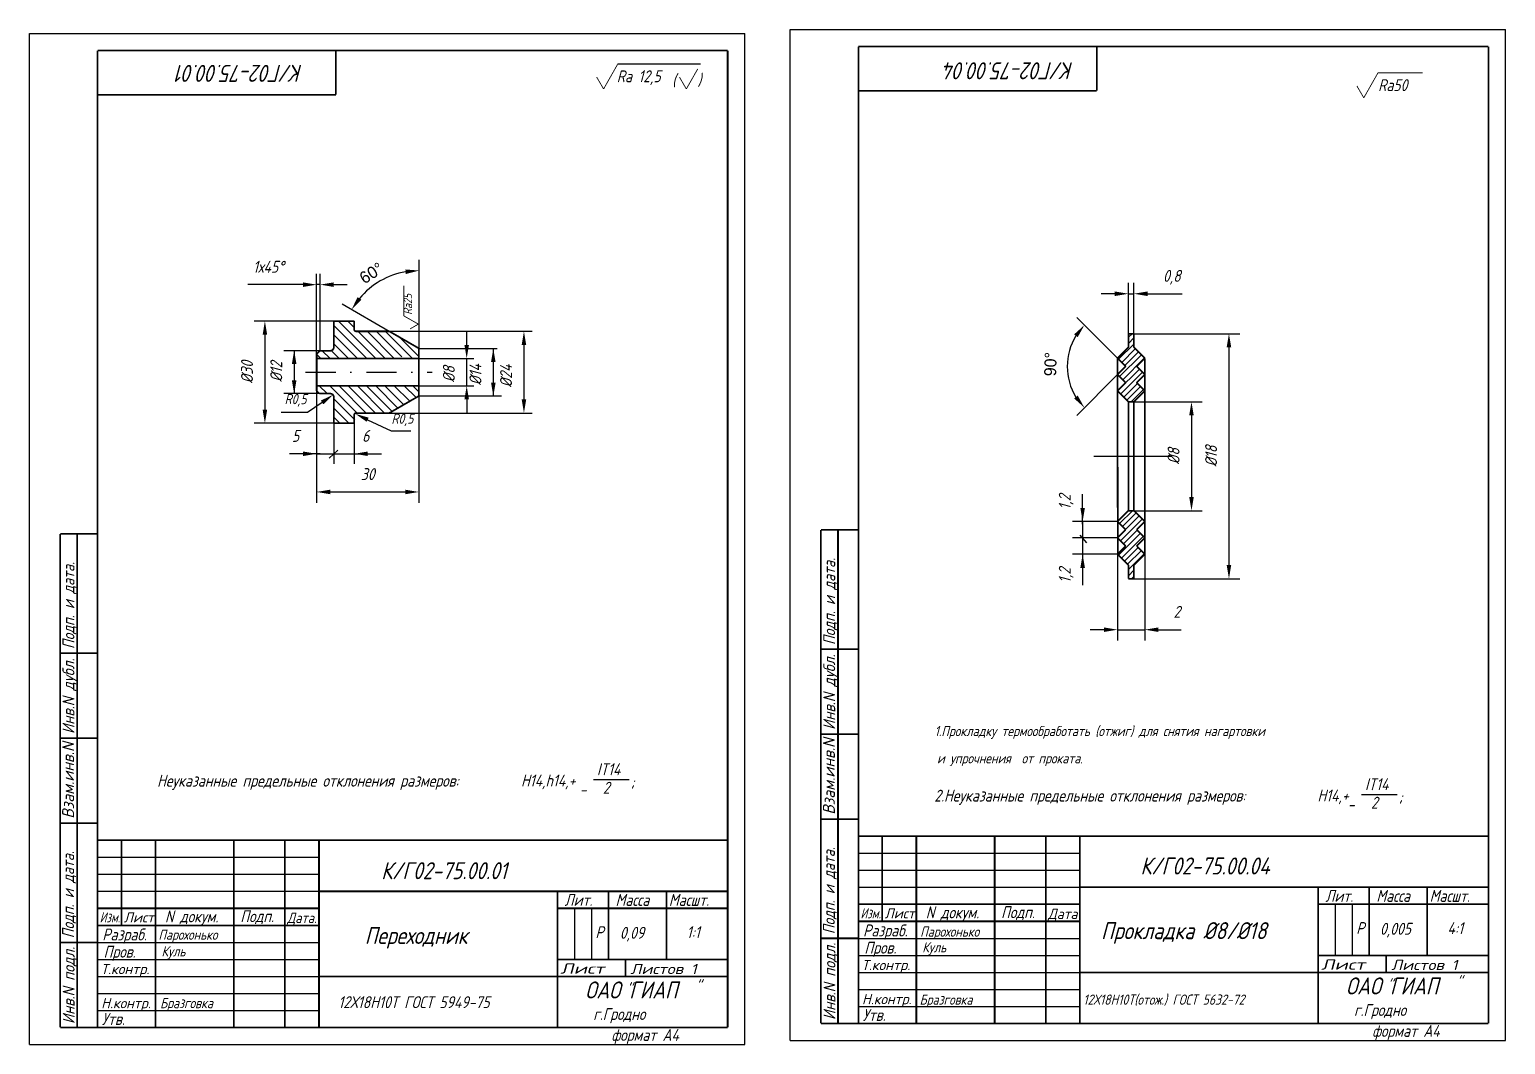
# Model space of a CAD drawing. Extents: x 10 to 1729, y 103 to 523.
# Drawn here: x 849.6 to 1283, y 103.1 to 401.3 of the extents above; entities that cross this region are included whole.
import ezdxf
from ezdxf.enums import TextEntityAlignment as Align

# ---------------------------------------------------------------- set-up
doc = ezdxf.new("R2010")
doc.units = 0
doc.header["$LTSCALE"] = 0.7
doc.header["$MEASUREMENT"] = 0
doc.linetypes.add('DASHDOT', pattern=[25.4, 12.7, -6.35, 0, -6.35])
doc.layers.get('0').update_dxf_attribs({"linetype": 'CONTINUOUS'})
doc.layers.get('DEFPOINTS').update_dxf_attribs({"linetype": 'CONTINUOUS'})
doc.styles.add('ROMANC', font='romanc', dxfattribs={"width": 0.8, "oblique": 15, "height": 3.5})
doc.dimstyles.get("Standard").update_dxf_attribs({"dimtxt": 0.18, "dimasz": 0.18, "dimexe": 0.18, "dimexo": 0.0625, "dimgap": 0.09, "dimtad": 0, "dimtih": 1, "dimtoh": 1, "dimdec": 4, "dimzin": 0, "dimtxsty": 'STANDARD', "dimcen": 0.09, "dimazin": 3, "dimtfac": 1, "dimtdec": 4, "dimtofl": 0, "dimtmove": 0, "dimatfit": 3, "dimtolj": 1, "dimtzin": 0})

# ---------------------------------------------------------------- blocks, each defined once
blk = doc.blocks.new('*D5')
at = {"color": 0, "linetype": 'BYBLOCK'}
for p, q in [((1210.59, 1682.61), (1198.37, 1682.61)), ((1214.59, 1682.61), (1210.59, 1682.61)), ((1218.59, 1662.19), (1218.59, 1685.79)), ((1219.59, 1682.61), (1218.59, 1682.61)), ((1219.59, 1663.19), (1219.59, 1685.79)), ((1223.59, 1682.61), (1227.59, 1682.61))]:
    blk.add_line(p, q, dxfattribs=at)
for points in [[(1214.59, 1683.27), (1214.59, 1681.94), (1218.59, 1682.61)], [(1223.59, 1683.27), (1223.59, 1681.94), (1219.59, 1682.61)]]:
    blk.add_solid(points, dxfattribs=at)
at = {"layer": 'DEFPOINTS', "color": 0, "linetype": 'BYBLOCK'}
for p in [(1218.59, 1682.61), (1218.59, 1662.19), (1219.59, 1663.19)]:
    blk.add_point(p, dxfattribs=at)
at = {"color": 0, "linetype": 'BYBLOCK', "style": 'ROMANC', "oblique": 15, "width": 0.8}
blk.add_text('1х45%%D', height=3.5, dxfattribs=at).set_placement((1204.43, 1686.11), align=Align.CENTER)
blk = doc.blocks.new('*D4')
at = {"color": 0, "linetype": 'BYBLOCK'}
for p, q in [((1223.62, 1671.89), (1200.21, 1671.89)), ((1203.39, 1667.89), (1203.39, 1645.89)), ((1223.62, 1641.89), (1200.21, 1641.89))]:
    blk.add_line(p, q, dxfattribs=at)
for points in [[(1202.73, 1667.89), (1204.06, 1667.89), (1203.39, 1671.89)], [(1202.73, 1645.89), (1204.06, 1645.89), (1203.39, 1641.89)]]:
    blk.add_solid(points, dxfattribs=at)
at = {"layer": 'DEFPOINTS', "color": 0, "linetype": 'BYBLOCK'}
for p in [(1223.62, 1671.89), (1203.39, 1641.89), (1223.62, 1641.89)]:
    blk.add_point(p, dxfattribs=at)
at = {"color": 0, "linetype": 'BYBLOCK', "style": 'ROMANC', "oblique": 15, "width": 0.8}
blk.add_text('%%C30', height=3.5, rotation=90, dxfattribs=at).set_placement((1199.89, 1656.89), align=Align.CENTER)
blk = doc.blocks.new('*D6')
at = {"color": 0, "linetype": 'BYBLOCK'}
for p, q in [((1218.59, 1651.34), (1218.59, 1618.52)), ((1248.59, 1649.89), (1248.59, 1618.52)), ((1222.59, 1621.7), (1244.59, 1621.7))]:
    blk.add_line(p, q, dxfattribs=at)
for points in [[(1222.59, 1622.37), (1222.59, 1621.04), (1218.59, 1621.7)], [(1244.59, 1622.37), (1244.59, 1621.04), (1248.59, 1621.7)]]:
    blk.add_solid(points, dxfattribs=at)
at = {"layer": 'DEFPOINTS', "color": 0, "linetype": 'BYBLOCK'}
for p in [(1218.59, 1651.34), (1248.59, 1649.89), (1248.59, 1621.7)]:
    blk.add_point(p, dxfattribs=at)
at = {"color": 0, "linetype": 'BYBLOCK', "style": 'ROMANC', "oblique": 15, "width": 0.8}
blk.add_text('30', height=3.5, dxfattribs=at).set_placement((1233.59, 1625.2), align=Align.CENTER)
blk = doc.blocks.new('*D25')
at = {"color": 0}
for p, q in [((964.03, 326.1), (964.03, 333.67)), ((955.26, 312.63), (941.43, 320.62))]:
    blk.add_line(p, q, dxfattribs=at)
blk.add_arc((964.03, 307.57), 22.92, 100.014, 139.986, dxfattribs=at)
for points in [[(959.99, 330.8), (960.1, 329.47), (964.03, 330.49)], [(947.03, 321.92), (945.93, 322.69), (944.18, 319.03)]]:
    blk.add_solid(points, dxfattribs=at)
at = {"layer": 'DEFPOINTS', "color": 0}
for p in [(956.19, 329.1), (964.03, 326.1), (955.26, 312.63), (963.92, 307.63), (964.03, 307.67)]:
    blk.add_point(p, dxfattribs=at)
at = {"color": 0, "insert": (949.99, 329.74), "char_height": 3.5, "attachment_point": 5, "rotation": 32.3482}
blk.add_mtext('\\A1;60%%D', dxfattribs=at)
blk = doc.blocks.new('*D10')
at = {"color": 0, "linetype": 'BYBLOCK'}
for p, q in [((1458.84, 1668.04), (1458.84, 1682.95)), ((1460.44, 1668.04), (1460.44, 1682.95)), ((1454.84, 1679.77), (1450.84, 1679.77)), ((1458.84, 1679.77), (1460.44, 1679.77)), ((1464.44, 1679.77), (1468.44, 1679.77)), ((1468.44, 1679.77), (1474.64, 1679.77))]:
    blk.add_line(p, q, dxfattribs=at)
for points in [[(1454.84, 1680.44), (1454.84, 1679.1), (1458.84, 1679.77)], [(1464.44, 1680.44), (1464.44, 1679.1), (1460.44, 1679.77)]]:
    blk.add_solid(points, dxfattribs=at)
at = {"layer": 'DEFPOINTS', "color": 0, "linetype": 'BYBLOCK'}
for p in [(1460.44, 1679.77), (1458.84, 1668.04), (1460.44, 1668.04)]:
    blk.add_point(p, dxfattribs=at)
at = {"color": 0, "linetype": 'BYBLOCK', "style": 'ROMANC', "oblique": 15, "width": 0.8}
blk.add_text('0,8', height=3.5, dxfattribs=at).set_placement((1471.59, 1683.27), align=Align.CENTER)
blk = doc.blocks.new('*D9')
at = {"color": 0, "linetype": 'BYBLOCK'}
for p, q in [((1460.45, 1648.04), (1480.53, 1648.04)), ((1477.35, 1644.04), (1477.35, 1620.04)), ((1460.45, 1616.04), (1480.53, 1616.04))]:
    blk.add_line(p, q, dxfattribs=at)
for points in [[(1476.69, 1644.04), (1478.02, 1644.04), (1477.35, 1648.04)], [(1476.69, 1620.04), (1478.02, 1620.04), (1477.35, 1616.04)]]:
    blk.add_solid(points, dxfattribs=at)
at = {"layer": 'DEFPOINTS', "color": 0, "linetype": 'BYBLOCK'}
for p in [(1460.45, 1648.04), (1460.45, 1616.04), (1477.35, 1616.04)]:
    blk.add_point(p, dxfattribs=at)
at = {"color": 0, "linetype": 'BYBLOCK', "style": 'ROMANC', "oblique": 15, "width": 0.8}
blk.add_text('%%C8', height=3.5, rotation=90, dxfattribs=at).set_placement((1473.85, 1632.04), align=Align.CENTER)
blk = doc.blocks.new('*D2')
at = {"color": 0, "linetype": 'BYBLOCK'}
for p, q in [((1455.64, 1603.24), (1455.64, 1577.9)), ((1463.64, 1603.24), (1463.64, 1577.9)), ((1451.64, 1581.08), (1447.64, 1581.08)), ((1455.64, 1581.08), (1463.64, 1581.08)), ((1467.64, 1581.08), (1471.64, 1581.08)), ((1471.64, 1581.08), (1474.37, 1581.08))]:
    blk.add_line(p, q, dxfattribs=at)
for points in [[(1451.64, 1581.74), (1451.64, 1580.41), (1455.64, 1581.08)], [(1467.64, 1581.74), (1467.64, 1580.41), (1463.64, 1581.08)]]:
    blk.add_solid(points, dxfattribs=at)
at = {"layer": 'DEFPOINTS', "color": 0, "linetype": 'BYBLOCK'}
for p in [(1455.64, 1603.24), (1463.64, 1603.24), (1463.64, 1581.08)]:
    blk.add_point(p, dxfattribs=at)
at = {"color": 0, "linetype": 'BYBLOCK', "style": 'ROMANC', "oblique": 15, "width": 0.8}
blk.add_text('2', height=3.5, dxfattribs=at).set_placement((1473.06, 1584.58), align=Align.CENTER)
blk = doc.blocks.new('*D7')
at = {"color": 0, "linetype": 'BYBLOCK'}
for p, q in [((1460.44, 1668.04), (1491.54, 1668.04)), ((1488.36, 1664.04), (1488.36, 1600.04)), ((1460.44, 1596.04), (1491.54, 1596.04))]:
    blk.add_line(p, q, dxfattribs=at)
for points in [[(1487.69, 1664.04), (1489.02, 1664.04), (1488.36, 1668.04)], [(1487.69, 1600.04), (1489.02, 1600.04), (1488.36, 1596.04)]]:
    blk.add_solid(points, dxfattribs=at)
at = {"layer": 'DEFPOINTS', "color": 0, "linetype": 'BYBLOCK'}
for p in [(1460.44, 1668.04), (1460.44, 1596.04), (1488.36, 1596.04)]:
    blk.add_point(p, dxfattribs=at)
at = {"color": 0, "linetype": 'BYBLOCK', "style": 'ROMANC', "oblique": 15, "width": 0.8}
blk.add_text('%%C18', height=3.5, rotation=90, dxfattribs=at).set_placement((1484.86, 1632.04), align=Align.CENTER)
blk = doc.blocks.new('*X1')
at = {"color": 0}
for p, q in [((1030.78, 1005.63), (1031.83, 1006.69)), ((1027.9, 999.16), (1032.38, 1003.64)), ((1028.8, 998.26), (1032.8, 1002.26)), ((1029.7, 997.37), (1033.7, 1001.37)), ((1030.78, 1003.84), (1032.38, 1005.44)), ((1028.19, 994.07), (1034.59, 1000.47)), ((1029.09, 993.17), (1035.49, 999.57)), ((1027.59, 989.87), (1033.99, 996.27)), ((1028.49, 988.97), (1034.89, 995.37)), ((1029.39, 988.08), (1033.39, 992.08)), ((1030.28, 987.18), (1034.28, 991.18)), ((1031.59, 986.69), (1035.18, 990.28)), ((1028.15, 950.92), (1031.92, 954.69)), ((1029.05, 950.02), (1033.05, 954.02)), ((1028.45, 945.83), (1034.85, 952.23)), ((1029.95, 949.13), (1033.95, 953.13)), ((1027.84, 941.63), (1034.24, 948.03)), ((1028.74, 940.73), (1035.14, 947.13)), ((1029.34, 944.93), (1033.34, 948.93)), ((1029.64, 939.84), (1033.64, 943.84)), ((1030.54, 938.94), (1034.54, 942.94)), ((1030.78, 937.38), (1035.43, 942.04)), ((1030.78, 935.59), (1032.38, 937.19)), ((1031.68, 934.69), (1032.38, 935.39))]:
    blk.add_line(p, q, dxfattribs=at)
blk = doc.blocks.new('*D26')
at = {"color": 0}
for p, q in [((1169.09, 304.73), (1157.11, 316.72)), ((1169.09, 299.93), (1157.11, 287.95))]:
    blk.add_line(p, q, dxfattribs=at)
blk.add_arc((1171.49, 302.33), 17.16, 148.3835, 211.6165, dxfattribs=at)
for points in [[(1156.35, 311.74), (1157.4, 310.92), (1159.36, 314.47)], [(1157.4, 293.75), (1156.35, 292.92), (1159.36, 290.2)]]:
    blk.add_solid(points, dxfattribs=at)
at = {"layer": 'DEFPOINTS', "color": 0}
for p in [(1169.09, 304.73), (1169.09, 299.93), (1171.49, 302.33), (1171.49, 302.33), (1154.92, 297.89)]:
    blk.add_point(p, dxfattribs=at)
at = {"color": 0, "insert": (1149.41, 302.99), "char_height": 3.5, "attachment_point": 5, "rotation": 88.2983}
blk.add_mtext('\\A1;90%%D', dxfattribs=at)

msp = doc.modelspace()

# ---------------------------------------------------------------- linework, layer by layer
for p, q in [((849.60503, 400.11942), (1059.60503, 400.11942)), ((849.60503, 103.11942), (849.60503, 400.11942)), ((1059.60503, 103.11942), (1059.60503, 400.11942)), ((1073.00503, 104.30242), (1073.00503, 401.30242)), ((1073.00503, 401.30242), (1283.00503, 401.30242)), ((1283.00503, 104.30242), (1283.00503, 401.30242)), ((964.03, 307.666), (964.03, 326.104)), ((1169.094, 304.734), (1172.294, 307.934)), ((1172.294, 311.94), (1173.894, 311.94)), ((1172.294, 311.94), (1173.894, 311.94)), ((1172.294, 311.94), (1172.294, 307.934)), ((1173.894, 311.94), (1173.894, 307.934)), ((1177.094, 304.734), (1173.894, 307.934)), ((1171.494, 302.334), (1169.094, 304.734)), ((1174.694, 302.334), (1177.094, 304.734)), ((1169.094, 299.934), (1171.494, 302.334)), ((1171.494, 297.534), (1169.094, 299.934)), ((1177.094, 299.934), (1174.694, 302.334)), ((1174.694, 297.534), (1177.094, 299.934)), ((1169.094, 295.134), (1171.494, 297.534)), ((1169.094, 295.24363), (1169.094, 295.14)), ((1169.094, 295.24363), (1169.094, 295.14)), ((1172.294, 291.934), (1169.094, 295.134)), ((1173.894, 291.934), (1177.094, 295.134)), ((1177.094, 295.134), (1174.694, 297.534)), ((935.50584, 291.74039), (931.269, 288.8)), ((1172.288, 291.94), (1173.9, 291.94)), ((1172.288, 291.94), (1173.9, 291.94)), ((1173.894, 291.934), (1172.294, 291.934)), ((931.269, 288.8), (923.537, 288.8)), ((948.88631, 286.67141), (955.79425, 283.401)), ((955.765, 283.401), (961.617, 283.401)), ((940.105, 277.729), (937.61, 275.414)), ((1162.154, 275.94), (1185.014, 275.94)), ((1169.094, 256.63637), (1169.094, 256.74)), ((1172.288, 259.94), (1173.9, 259.94)), ((1158.006, 252.751), (1159.954, 250.462)), ((1172.294, 239.94), (1173.894, 239.94)), ((1015.17324, 180.99141), (1025.66451, 180.99141)), ((1240.71224, 176.60641), (1251.20351, 176.60641)), ((1009.60503, 143.11942), (1009.60503, 128.11942)), ((1014.60503, 143.11942), (1014.60503, 128.11942)), ((1233.00503, 144.30242), (1233.00503, 129.30242)), ((1238.00503, 144.30242), (1238.00503, 129.30242)), ((1073.00503, 104.30242), (1283.00503, 104.30242)), ((1073.00503, 104.30242), (1283.00503, 104.30242)), ((849.60503, 103.11942), (1059.60503, 103.11942))]:
    msp.add_line(p, q)
at = {"color": 0}
for p, q in [((948.64623, 304.634), (938.943, 314.33723)), ((951.34031, 304.634), (940.34031, 315.634)), ((944.943, 313.72539), (943.03439, 315.634)), ((953.943, 304.72539), (946.03439, 312.634)), ((956.72846, 304.634), (948.72846, 312.634)), ((958.943, 305.11354), (951.42254, 312.634)), ((962.05015, 304.634), (954.05015, 312.634)), ((945.95216, 304.634), (938.943, 311.64316)), ((943.25808, 304.634), (938.943, 308.94908)), ((963.921, 305.25216), (958.28552, 310.88765)), ((935.17585, 304.634), (933.921, 305.88885)), ((937.86993, 304.634), (935.56993, 306.934)), ((940.564, 304.634), (938.264, 306.934)), ((936.98346, 294.334), (934.68346, 296.634)), ((945.7877, 288.634), (937.7877, 296.634)), ((948.48177, 288.634), (940.48177, 296.634)), ((951.17585, 288.634), (943.17585, 296.634)), ((953.86993, 288.634), (945.86993, 296.634)), ((956.08698, 289.11102), (948.564, 296.634)), ((957.79495, 290.09713), (951.25808, 296.634)), ((959.50293, 291.08323), (953.95216, 296.634)), ((961.25663, 292.09573), (956.71836, 296.634)), ((963.0982, 293.15895), (959.62315, 296.634)), ((963.921, 294.82517), (962.11217, 296.634)), ((945.09362, 286.634), (938.943, 292.78462)), ((957.79495, 290.09713), (954.75808, 293.134)), ((943.39954, 285.634), (938.943, 290.09054)), ((940.70546, 285.634), (938.943, 287.39646))]:
    msp.add_line(p, q, dxfattribs=at)
at = {"color": 0, "linetype": 'BYBLOCK'}
for p, q in [((955.26075, 312.634), (997.154, 312.634)), ((977.981, 308.634), (977.981, 312.634)), ((994.782, 308.634), (994.782, 292.634)), ((934.921, 306.934), (924.315, 306.934)), ((927.315, 306.934), (927.315, 294.334)), ((963.921, 307.634), (982.896, 307.634)), ((963.921, 304.634), (980.079, 304.634)), ((977.981, 296.634), (977.981, 304.634)), ((979.249, 307.634), (986.941, 307.634)), ((985.794, 307.634), (985.794, 293.634)), ((933.921, 295.08278), (933.921, 273.66)), ((963.921, 296.634), (980.079, 296.634)), ((934.66978, 294.334), (924.315, 294.334)), ((938.943, 293.334), (938.943, 288.25417)), ((963.921, 293.634), (988.179, 293.634)), ((977.981, 292.634), (977.981, 288.634)), ((955.26075, 288.634), (997.154, 288.634)), ((938.943, 285.634), (938.943, 273.66)), ((938.943, 285.53555), (938.943, 273.66)), ((944.943, 285.634), (944.943, 273.66)), ((929.921, 276.66), (925.921, 276.66)), ((934.943, 276.66), (930.943, 276.66)), ((933.921, 276.66), (938.943, 276.66)), ((938.943, 276.66), (944.943, 276.66)), ((942.943, 276.66), (946.943, 276.66)), ((946.943, 276.66), (949.40219, 276.66)), ((948.943, 276.66), (952.943, 276.66)), ((1158.844, 260.746), (1158.844, 264.746)), ((1169.094, 256.746), (1155.844, 256.746)), ((1158.844, 255.946), (1158.844, 259.946)), ((1158.844, 256.746), (1158.844, 251.946)), ((1169.094, 251.946), (1155.844, 251.946)), ((1169.094, 251.946), (1155.844, 251.946)), ((1158.844, 251.946), (1158.844, 247.146)), ((1169.094, 247.146), (1155.844, 247.146)), ((1158.844, 247.946), (1158.844, 243.946)), ((1158.844, 243.946), (1158.844, 238.02014)), ((1158.844, 243.146), (1158.844, 239.146))]:
    msp.add_line(p, q, dxfattribs=at)
at = {"linetype": 'DASHDOT'}
msp.add_line((930.634, 300.634), (967.854, 300.634), dxfattribs=at)
at = {"linetype": 'CONTINUOUS'}
for p, q in [((869.60503, 158.11942), (934.60503, 158.11942)), ((1093.00503, 159.30242), (1158.00503, 159.30242)), ((869.60503, 153.11942), (934.60503, 153.11942)), ((1093.00503, 154.30242), (1158.00503, 154.30242)), ((869.60503, 148.11942), (934.60503, 148.11942)), ((1093.00503, 149.30242), (1158.00503, 149.30242)), ((869.60503, 133.11942), (934.60503, 133.11942)), ((1093.00503, 134.30242), (1158.00503, 134.30242)), ((869.60503, 128.11942), (934.60503, 128.11942)), ((1093.00503, 129.30242), (1158.00503, 129.30242)), ((869.60503, 123.11942), (934.60503, 123.11942)), ((1093.00503, 124.30242), (1158.00503, 124.30242)), ((869.60503, 118.11942), (934.60503, 118.11942)), ((1093.00503, 119.30242), (1158.00503, 119.30242)), ((869.60503, 113.11942), (934.60503, 113.11942)), ((1093.00503, 114.30242), (1158.00503, 114.30242))]:
    msp.add_line(p, q, dxfattribs=at)
for points, const_width in [([(869.60503, 395.11942), (1054.60503, 395.11942)], 0.5), ([(869.60503, 108.11942), (869.60503, 395.11942)], 0.5), ([(939.58598, 382.11942), (939.58598, 395.11942)], 0.5), ([(1054.60503, 108.11942), (1054.60503, 395.11942)], 0.5), ([(1093.00503, 109.30242), (1093.00503, 396.30242)], 0.5), ([(1093.00503, 396.30242), (1278.00503, 396.30242)], 0.5), ([(1162.98598, 383.30242), (1162.98598, 396.30242)], 0.5), ([(1278.00503, 109.30242), (1278.00503, 396.30242)], 0.5), ([(1018.17773, 383.83143), (1022.34328, 391.171)], 0.25), ([(1022.34328, 391.171), (1046.704, 391.171)], 0.3), ([(1016.1441, 387.33143), (1018.17773, 383.83143)], 0.25), ([(1040.4411, 387.33143), (1042.47473, 383.83143)], 0.25), ([(1042.47473, 383.83143), (1045.81395, 389.71503)], 0.25), ([(1241.39973, 381.23043), (1245.56528, 388.57)], 0.25), ([(1245.56528, 388.57), (1258.71588, 388.57)], 0.3), ([(869.58598, 382.11942), (939.58598, 382.11942)], 0.5), ([(1092.98598, 383.30242), (1162.98598, 383.30242)], 0.5), ([(1239.3661, 384.73043), (1241.39973, 381.23043)], 0.25), ([(959.533, 317.15999), (959.533, 326.03258)], 0.3), ([(963.78157, 314.74873), (959.533, 317.15999)], 0.25), ([(963.921, 307.634), (955.26075, 312.634)], 0.5), ([(961.368, 313.34636), (963.78157, 314.74873)], 0.25), ([(1172.294, 311.94), (1173.894, 311.94)], 0.5), ([(1172.294, 307.934), (1172.294, 311.94)], 0.5), ([(1173.894, 307.934), (1173.894, 311.94)], 0.5), ([(1169.094, 304.734), (1172.294, 307.934)], 0.5), ([(1177.094, 304.734), (1173.894, 307.934)], 0.5), ([(934.921, 306.934), (933.921, 305.934)], 0.5), ([(1169.094, 304.734), (1169.145, 247.202)], 0.5), ([(1171.494, 302.334), (1169.094, 304.734)], 0.5), ([(1174.694, 302.334), (1177.094, 304.734)], 0.5), ([(1177.094, 304.74109), (1177.145, 247.20909)], 0.5), ([(1169.094, 299.934), (1171.494, 302.334)], 0.5), ([(1171.494, 297.534), (1169.094, 299.934)], 0.5), ([(1177.094, 299.934), (1174.694, 302.334)], 0.5), ([(1174.694, 297.534), (1177.094, 299.934)], 0.5), ([(934.66978, 294.334), (933.921, 295.08278)], 0.5), ([(1169.094, 295.134), (1171.494, 297.534)], 0.5), ([(1172.294, 291.934), (1169.094, 295.134)], 0.5), ([(1173.894, 291.934), (1177.094, 295.134)], 0.5), ([(1177.094, 295.134), (1174.694, 297.534)], 0.5), ([(963.921, 293.634), (955.26075, 288.634)], 0.5), ([(1172.294, 291.94), (1173.894, 291.94)], 0.5), ([(1172.294, 291.934), (1172.294, 259.946)], 0.5), ([(1173.894, 291.934), (1173.894, 259.946)], 0.5), ([(1172.294, 259.946), (1169.094, 256.746)], 0.5), ([(1172.294, 259.94), (1173.894, 259.94)], 0.5), ([(1173.894, 259.946), (1177.094, 256.746)], 0.5), ([(1169.094, 256.746), (1171.494, 254.346)], 0.5), ([(1177.094, 256.746), (1174.694, 254.346)], 0.5), ([(858.60503, 108.11942), (858.60503, 253.11942)], 0.5), ([(858.60503, 253.11942), (869.60503, 253.11942)], 0.5), ([(863.60503, 108.11942), (863.60503, 253.11942)], 0.5), ([(1082.00503, 109.30242), (1082.00503, 254.30242)], 0.5), ([(1082.00503, 254.30242), (1093.00503, 254.30242)], 0.5), ([(1087.00503, 109.30242), (1087.00503, 254.30242)], 0.5), ([(1171.494, 254.346), (1169.094, 251.946)], 0.5), ([(1169.094, 251.946), (1171.494, 249.546)], 0.5), ([(1174.694, 254.346), (1177.094, 251.946)], 0.5), ([(1177.094, 251.946), (1174.694, 249.546)], 0.5), ([(1171.494, 249.546), (1169.094, 247.146)], 0.5), ([(1169.094, 247.146), (1172.294, 243.946)], 0.5), ([(1177.094, 247.146), (1173.894, 243.946)], 0.5), ([(1174.694, 249.546), (1177.094, 247.146)], 0.5), ([(1172.294, 243.946), (1172.294, 239.94)], 0.5), ([(1173.894, 243.946), (1173.894, 239.94)], 0.5), ([(1172.294, 239.94), (1173.894, 239.94)], 0.5), ([(858.60503, 218.11942), (869.60503, 218.11942)], 0.5), ([(1082.00503, 219.30242), (1093.00503, 219.30242)], 0.5), ([(858.60503, 193.11942), (869.60503, 193.11942)], 0.5), ([(1082.00503, 194.30242), (1093.00503, 194.30242)], 0.5), ([(1082.00503, 169.30242), (1093.00503, 169.30242)], 0.5), ([(858.60503, 168.11942), (869.60503, 168.11942)], 0.5), ([(869.60503, 163.11942), (869.60503, 108.11942)], 0.5), ([(876.60503, 163.11942), (876.60503, 138.11942)], 0.5), ([(886.60503, 163.11942), (886.60503, 108.11942)], 0.5), ([(909.60503, 163.11942), (909.60503, 108.11942)], 0.5), ([(924.60503, 163.11942), (924.60503, 108.11942)], 0.5), ([(934.60503, 163.11942), (934.60503, 108.11942)], 0.5), ([(1093.00503, 164.30242), (1093.00503, 109.30242)], 0.5), ([(1100.00503, 164.30242), (1100.00503, 139.30242)], 0.5), ([(1110.00503, 164.30242), (1110.00503, 109.30242)], 0.5), ([(1133.00503, 164.30242), (1133.00503, 109.30242)], 0.5), ([(1148.00503, 164.30242), (1148.00503, 109.30242)], 0.5), ([(1158.00503, 164.30242), (1158.00503, 109.30242)], 0.5), ([(1004.60503, 148.11942), (1004.60503, 108.11942)], 0.5), ([(1019.60503, 148.11942), (1019.60503, 128.11942)], 0.5), ([(1036.60503, 148.11942), (1036.60503, 128.11942)], 0.5), ([(1228.00503, 149.30242), (1228.00503, 109.30242)], 0.5), ([(1243.00503, 149.30242), (1243.00503, 129.30242)], 0.5), ([(1260.00503, 149.30242), (1260.00503, 129.30242)], 0.5), ([(1082.00503, 134.30242), (1093.00503, 134.30242)], 0.5), ([(858.60503, 133.11942), (869.60503, 133.11942)], 0.5), ([(1024.60503, 128.11942), (1024.60503, 123.11942)], 0.5), ([(1248.00503, 129.30242), (1248.00503, 124.30242)], 0.5), ([(934.60503, 123.11942), (1054.60503, 123.11942)], 0.5), ([(1158.00503, 124.30242), (1278.00503, 124.30242)], 0.5), ([(1158.00503, 124.30242), (1278.282, 124.30242)], 0.5), ([(858.60503, 108.11942), (1054.60503, 108.11942)], 0.5), ([(869.60503, 108.11942), (1054.60503, 108.11942)], 0.5), ([(1082.00503, 109.30242), (1278.00503, 109.30242)], 0.5), ([(1082.00503, 109.30242), (1278.00503, 109.30242)], 0.5), ([(1093.00503, 109.30242), (1278.00503, 109.30242)], 0.5)]:
    msp.add_lwpolyline(points, dxfattribs=dict(const_width=const_width))
at = {"linetype": 'CONTINUOUS', "const_width": 0.5}
for points in [[(938.943, 315.634), (938.943, 307.934)], [(938.943, 315.634), (944.943, 315.634)], [(944.943, 315.634), (944.943, 313.134)], [(945.443, 312.634), (955.26075, 312.634)], [(963.921, 307.634), (963.921, 293.634)], [(933.921, 305.934), (933.921, 295.08278)], [(933.921, 304.634), (963.921, 304.634)], [(934.921, 306.934), (937.943, 306.934)], [(933.921, 296.634), (963.921, 296.634)], [(934.66978, 294.334), (937.943, 294.334)], [(938.943, 293.334), (938.943, 285.634)], [(944.943, 288.134), (944.943, 285.634)], [(945.443, 288.634), (955.26075, 288.634)], [(938.943, 285.634), (944.943, 285.634)], [(869.60503, 163.11942), (1054.60503, 163.11942)], [(1093.00503, 164.30242), (1278.00503, 164.30242)], [(934.60503, 148.11942), (1054.60503, 148.11942)], [(1158.00503, 149.30242), (1278.00503, 149.30242)], [(869.60503, 143.11942), (934.60503, 143.11942)], [(1004.60503, 143.11942), (1054.60503, 143.11942)], [(1093.00503, 144.30242), (1158.00503, 144.30242)], [(1228.00503, 144.30242), (1278.00503, 144.30242)], [(1093.00503, 139.30242), (1158.00503, 139.30242)], [(869.60503, 138.11942), (934.60503, 138.11942)], [(1004.60503, 128.11942), (1054.60503, 128.11942)], [(1228.00503, 129.30242), (1278.00503, 129.30242)]]:
    msp.add_lwpolyline(points, dxfattribs=at)
for points in [[(944.943, 313.134, 0.414213562), (945.443, 312.634, 0.414213562)], [(937.943, 306.934, 0.414213562), (938.943, 307.934, 0.414213562)], [(938.943, 293.334, 0.414213562), (937.943, 294.334, 0.414213562)], [(945.443, 288.634, 0.414213562), (944.943, 288.134, 0.414213562)]]:
    msp.add_lwpolyline(points, format="xyb", dxfattribs=at)
at = {"color": 0, "linetype": 'BYBLOCK'}
for points in [[(994.11533, 308.634), (995.44867, 308.634), (994.782, 312.634)], [(977.31433, 308.634), (978.64767, 308.634), (977.981, 304.634)], [(926.64833, 303.047), (927.98167, 303.047), (927.315, 307.047)], [(985.12733, 303.591), (986.46067, 303.591), (985.794, 307.591)], [(926.64833, 298.222), (927.98167, 298.222), (927.315, 294.222)], [(977.31433, 292.634), (978.64767, 292.634), (977.981, 296.634)], [(985.12733, 297.54), (986.46067, 297.54), (985.794, 293.54)], [(994.11533, 292.634), (995.44867, 292.634), (994.782, 288.634)], [(929.921, 277.32667), (929.921, 275.99333), (933.921, 276.66)], [(948.943, 277.32667), (948.943, 275.99333), (944.943, 276.66)], [(1158.17733, 260.746), (1159.51067, 260.746), (1158.844, 256.746)], [(1158.17733, 243.146), (1159.51067, 243.146), (1158.844, 247.146)]]:
    msp.add_solid(points, dxfattribs=at)
for points in [[(935.12574, 292.28808), (935.88595, 291.1927), (938.792, 294.021)], [(948.60104, 286.06886), (949.17157, 287.27396), (945.271, 288.383)]]:
    msp.add_solid(points)
at = {"layer": 'DEFPOINTS', "color": 0, "linetype": 'BYBLOCK'}
for p in [(971.222, 312.634), (934.921, 306.934), (963.921, 307.634), (963.921, 304.634), (976.38, 304.634), (933.921, 295.08278), (933.921, 295.08278), (963.921, 296.634), (927.315, 294.334), (934.66978, 294.334), (934.66978, 294.334), (938.943, 294.334), (963.921, 293.634), (985.794, 293.634), (971.222, 288.634), (994.782, 288.634), (938.943, 285.634), (944.943, 285.634), (938.943, 276.66), (944.943, 276.66), (936.943, 266.239), (1169.094, 256.746), (1158.844, 251.946), (1169.094, 251.946), (1169.094, 251.946), (1158.844, 247.146), (1169.094, 247.146)]:
    msp.add_point(p, dxfattribs=at)

# ---------------------------------------------------------------- block references
msp.add_blockref('*X1', (141.515, -694.749))

# ---------------------------------------------------------------- texts
at = {"style": 'ROMANC', "oblique": 15, "width": 0.8}
for s, height, rotation, p in [('К/Г02-75.00.01', 5, 180, (929.86799, 390.92123)), ('К/Г02-75.00.04', 5, 180, (1156.21499, 391.67723)), ('Подп. и дата.', 3.5, 90, (862.78336, 219.3064)), ('Подп. и дата.', 3.5, 90, (1086.18336, 220.4894)), ('Подп. и дата.', 3.5, 90, (1086.08526, 135.52922)), ('Подп. и дата.', 3.5, 90, (862.68526, 134.34622))]:
    msp.add_text(s, height=height, rotation=rotation, dxfattribs=at).set_placement(p)
at = {"color": 0, "linetype": 'BYBLOCK', "style": 'ROMANC', "oblique": 15, "width": 0.8}
for s, height, p in [('Ra 12,5', 3.5, (1028.49359, 385.808)), ('Ra50', 3.5, (1249.90659, 383.207)), ('R0,5', 3, (927.72959, 291.228)), ('R0,5', 3, (959.09659, 285.482)), ('5', 3.5, (927.72959, 280.16)), ('6', 3.5, (948.32594, 280.16))]:
    msp.add_text(s, height=height, dxfattribs=at).set_placement(p, align=Align.CENTER)
at = {"style": 'ROMANC', "oblique": 15, "width": 0.8}
for s, height, p in [('(', 3.5, (1038.28959, 384.65921)), (')', 3.5, (1045.78395, 384.79308)), ('1.Прокладку термообработать (отжиг) для снятия нагартовки', 3, (1115.35877, 193.70357)), ('и упрочнения  от проката.', 3, (1116.08677, 185.70457)), ('Неуказанные предельные отклонения размеров:', 3.5, (887.06608, 178.86202)), ('H14,h14,+', 3.5, (993.94837, 178.91144)), ('IT14', 3.5, (1016.22237, 182.21457)), ('-', 3.5, (1011.11631, 176.27199)), ('2', 3.5, (1017.97091, 176.79774)), (';', 3.5, (1026.18907, 178.5451)), ('2.Неуказанные предельные отклонения размеров:', 3.5, (1115.28408, 174.47702)), ('H14,+', 3.5, (1227.81337, 174.52644)), ('IT14', 3.5, (1241.76137, 177.82957)), ('-', 3.5, (1236.65531, 171.88699)), ('2', 3.5, (1243.50991, 172.41274)), (';', 3.5, (1251.72807, 174.1601)), ('К/Г02-75.00.01', 5, (952.87669, 151.68017)), ('К/Г02-75.00.04', 5, (1175.81469, 153.06317)), ('Лит.', 3.5, (1230.10455, 145.02088)), ('Масса', 3.5, (1245.07586, 145.02088)), ('Масшт.', 3.5, (1260.72769, 145.02088)), ('Лит.', 3.5, (1006.70455, 143.83788)), ('Масса', 3.5, (1021.67586, 143.83788)), ('Масшт.', 3.5, (1037.32769, 143.83788)), ('N докум.', 3.5, (1112.78599, 140.18012)), ('Подп.', 3.5, (1134.89682, 140.24158)), ('N докум.', 3.5, (889.38599, 138.99712)), ('Подп.', 3.5, (911.49682, 139.05858)), ('Прокладка %%C8/%%C18', 5, (1164.25271, 134.05643)), ('Р', 3.5, (1239.16915, 135.56181)), ('0,005', 3.5, (1246.13945, 135.36181)), ('4:1', 3.5, (1265.95799, 135.56181)), ('Разраб.', 3.5, (870.97458, 133.68735)), ('Парохонько', 3, (887.45876, 133.8754)), ('Переходник', 5, (948.04271, 132.64343)), ('Р', 3.5, (1015.76915, 134.37881)), ('0,09', 3.5, (1022.94545, 134.17881)), ('1:1', 3.5, (1042.55799, 134.37881)), ('Разраб.', 3.5, (1094.37458, 134.87035)), ('Парохонько', 3, (1111.13076, 134.7784)), ('Пров.', 3.5, (871.34528, 128.62454)), ('Куль', 3, (888.35338, 128.98109)), ('Пров.', 3.5, (1094.74528, 129.80754)), ('Куль', 3, (1111.75338, 130.16409)), ('ОАО ГИАП', 5, (1012.76994, 116.63029)), ('"', 3.5, (1024.7955, 117.27244)), ('"', 3.5, (1045.09489, 118.14682)), ('ОАО ГИАП', 5, (1236.16994, 117.81329)), ('"', 3.5, (1248.1955, 118.45544)), ('"', 3.5, (1268.49489, 119.32982)), ('12Х18Н10Т ГОСТ 5949-75', 3.5, (940.26577, 113.79757)), ('Бразговка', 3, (1110.96047, 114.80799)), ('12Х18Н10Т(отож.) ГОСТ 5632-72', 3, (1159.02077, 114.80157)), ('Бразговка', 3, (887.95047, 113.78499)), ('г.Гродно', 3.5, (1015.13922, 110.31646)), ('Утв.', 3.5, (1094.25101, 110.05023)), ('г.Гродно', 3.5, (1238.53922, 111.49946)), ('Утв.', 3.5, (870.85101, 108.86723)), ('формат А4', 3.5, (1243.87267, 105.35988)), ('формат А4', 3.5, (1020.47267, 104.17688))]:
    msp.add_text(s, height=height, dxfattribs=at).set_placement(p)
at = {"color": 0, "linetype": 'BYBLOCK', "style": 'ROMANC', "oblique": 15, "width": 0.8}
for s, height, p in [('Ra25', 2.5, (961.951, 320.54959)), ('%%C12', 3.5, (923.815, 300.75957)), ('%%C8', 3.5, (974.481, 300.02109)), ('%%C14', 3.5, (982.294, 299.89425)), ('%%C24', 3.5, (991.282, 299.51)), ('1,2', 3.5, (1155.344, 262.46807)), ('1,2', 3.5, (1155.344, 240.93307))]:
    msp.add_text(s, height=height, rotation=90, dxfattribs=at).set_placement(p, align=Align.CENTER)
at = {"style": 'ROMANC', "oblique": 15}
for s, width, p, p2 in [('Инв.N дубл.', 0.696626, (1086.18336, 195.54148), (1086.18336, 217.71741)), ('Инв.N дубл.', 0.696626, (862.78336, 194.35848), (862.78336, 216.53441)), ('Взам.инв.N', 0.776513, (862.68526, 169.46394), (862.68526, 191.8534)), ('Взам.инв.N', 0.776513, (1086.08526, 170.64694), (1086.08526, 193.0364)), ('Инв.N подл.', 0.704992, (862.86039, 109.13516), (862.86039, 131.81241)), ('Инв.N подл.', 0.704992, (1086.26039, 110.31816), (1086.26039, 132.99541))]:
    msp.add_text(s, height=3.5, rotation=90, dxfattribs=dict(at, width=width)).set_placement(p, p2, align=Align.FIT)
for s, width, p, p2 in [('Изм.', 0.642754, (1093.6033, 140.15062), (1099.57173, 140.15062)), ('Лист', 0.693042, (1100.67001, 140.15608), (1109.58055, 140.15608)), ('Изм.', 0.642754, (870.2033, 138.96762), (876.17173, 138.96762)), ('Лист', 0.693042, (877.27001, 138.97308), (886.18055, 138.97308)), ('Дата.', 0.611915, (925.26207, 138.81851), (933.91629, 138.81851)), ('Дата', 0.651393, (1148.66207, 140.00151), (1157.31629, 140.00151)), ('Т.контр.', 0.698235, (870.52547, 123.78213), (884.78941, 123.78213)), ('Лист', 1.011317, (1005.48203, 123.92028), (1018.48468, 123.92028)), ('Листов 1', 0.875179, (1026.0518, 123.81378), (1045.55578, 123.81378)), ('Т.контр.', 0.698235, (1093.92547, 124.96513), (1108.18941, 124.96513)), ('Лист', 1.011317, (1228.88203, 125.10328), (1241.88468, 125.10328)), ('Листов 1', 0.875179, (1249.4518, 124.99678), (1268.95578, 124.99678)), ('Н.контр.', 0.686802, (1094.05398, 114.94858), (1108.57493, 114.94858)), ('Н.контр.', 0.686802, (870.65398, 113.76558), (885.17493, 113.76558))]:
    msp.add_text(s, height=3, dxfattribs=dict(at, width=width)).set_placement(p, p2, align=Align.FIT)

# ---------------------------------------------------------------- dimensions: what is measured, and where the dimension line sits
for base, p1, p2, text, picture, middle, set_off in [((933.921, 326.345), (934.921, 306.934), (933.921, 305.934), '1х45%%D', '*D5', (919.76031, 329.845), (-284.673, -1356.261)), ((1173.894, 323.672), (1172.294, 311.94), (1173.894, 311.94), '0,8', '*D10', (1185.03994, 327.172), (-286.55, -1356.098)), ((963.921, 265.441), (933.921, 295.08278), (963.921, 293.634), '30', '*D6', (948.921, 268.941), (-284.673, -1356.261)), ((1177.094, 224.978), (1169.094, 247.146), (1177.094, 247.146), '2', '*D2', (1186.50693, 228.478), (-286.55, -1356.098))]:
    dim = msp.add_linear_dim(base=base, p1=p1, p2=p2, text=text, dimstyle='Standard')
    dim.commit()
    dim.dimension.update_dxf_attribs({"geometry": picture, "text_midpoint": middle, "insert": set_off})
for base, line1, line2, text, picture, middle in [((956.19243, 329.10462), ((964.03, 307.666), (964.03, 326.104)), ((963.921, 307.634), (955.26075, 312.634)), '60%%D', '*D25', (949.988, 329.742)), ((1154.91548, 297.8918), ((1169.094, 299.934), (1171.494, 302.334)), ((1171.494, 302.334), (1169.094, 304.734)), '90%%D', '*D26', (1149.413, 302.99))]:
    dim = msp.add_angular_dim_2l(base=base, line1=line1, line2=line2, text=text, dimstyle='STANDARD', override={"dimtxt": 3.5, "dimasz": 4, "dimexe": 3.18, "dimexo": 0, "dimgap": 0.1, "dimtad": 1, "dimtih": 0, "dimtoh": 0, "dimdec": 3, "dimcen": 0, "dimtfac": 0.857143, "dimtdec": 3, "dimtofl": 1, "dimtmove": 2})
    dim.commit()
    dim.dimension.update_dxf_attribs({"geometry": picture, "text_midpoint": middle, "dimtype": 162})
for base, p1, p2, text, picture, middle, set_off in [((918.721, 285.634), (938.943, 315.634), (938.943, 285.634), '%%C30', '*D4', (915.221, 300.634), (-284.673, -1356.261)), ((1201.806, 239.94), (1173.894, 311.94), (1173.894, 239.94), '%%C18', '*D7', (1198.306, 275.94), (-286.55, -1356.098)), ((1190.804, 259.94), (1173.9, 291.94), (1173.9, 259.94), '%%C8', '*D9', (1187.304, 275.94), (-286.55, -1356.098))]:
    dim = msp.add_linear_dim(base=base, p1=p1, p2=p2, angle=90, text=text, dimstyle='Standard')
    dim.commit()
    dim.dimension.update_dxf_attribs({"geometry": picture, "text_midpoint": middle, "insert": set_off})

doc.saveas('drawing.dxf')
